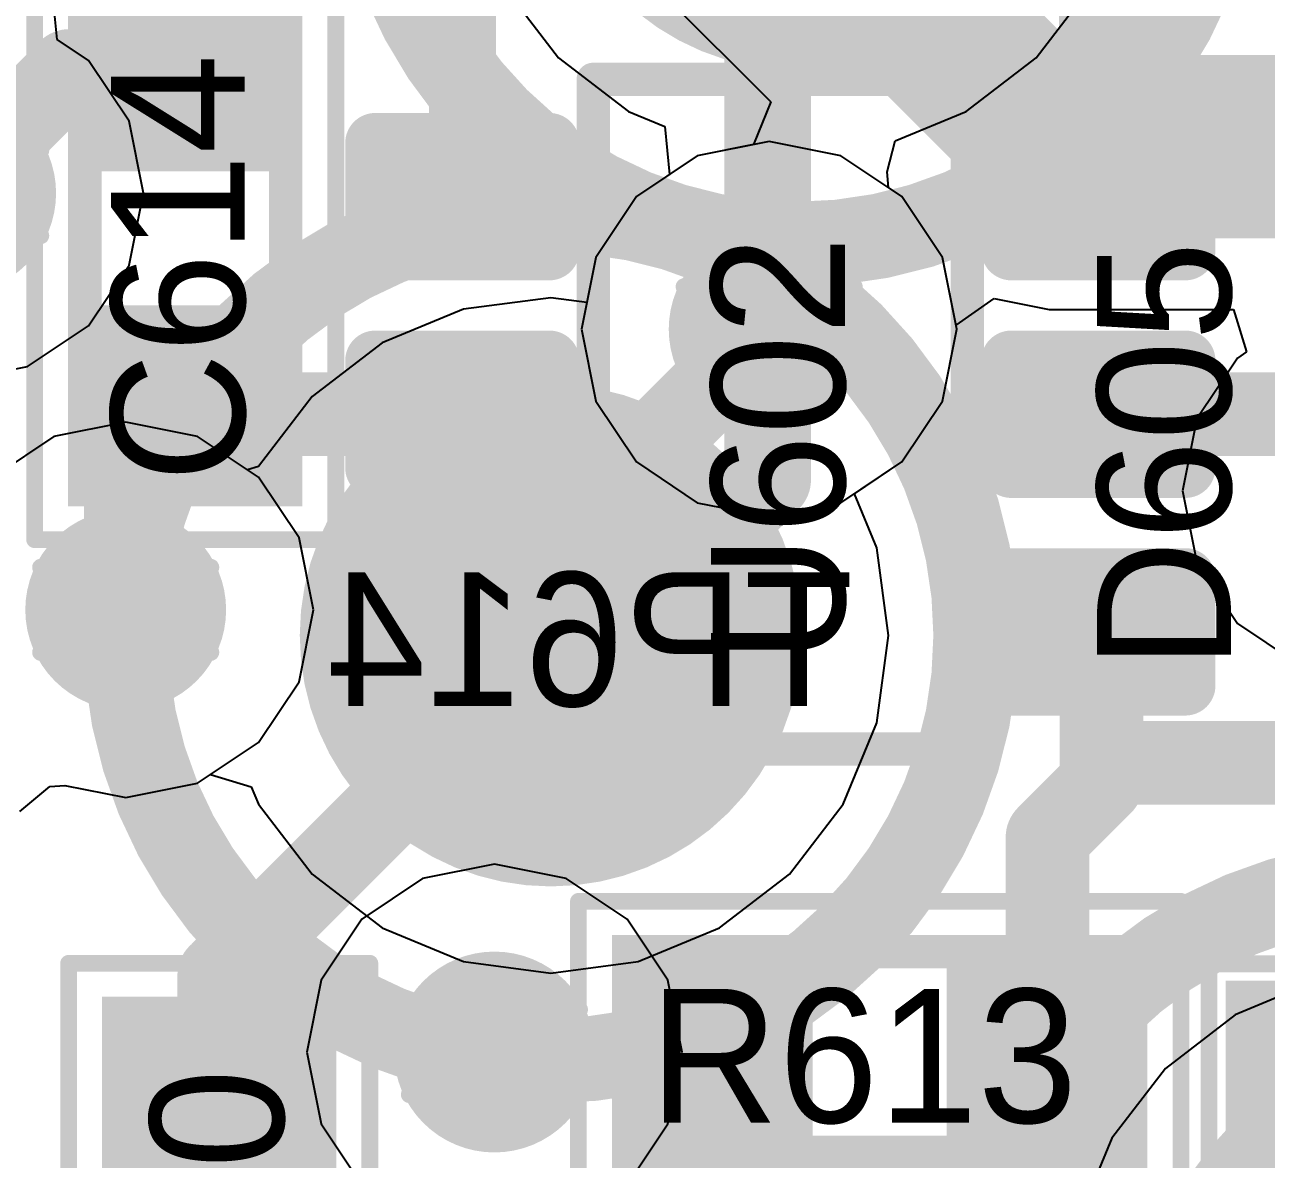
# Model space of a CAD drawing. Header units: millimetres. Extents: x 5 to 399, y 5 to 287.
# Drawn here: x 230.747 to 234.456, y 125.545 to 128.933 of the extents above; entities that cross this region are included whole.
import ezdxf

# ---------------------------------------------------------------- set-up
doc = ezdxf.new("R2010")
doc.units = ezdxf.units.MM
for name, color, linetype in [('BottomLayer', 5, 'Continuous'), ('BottomOverlay', 54, 'Continuous'), ('BottomPaste', 16, 'Continuous'), ('BottomSolder', 6, 'Continuous'), ('DrillDrawing', 1, 'Continuous'), ('DrillGuide', 244, 'Continuous'), ('Mechanical13', 56, 'Continuous'), ('MidLayer1', 16, 'Continuous'), ('MidLayer2', 76, 'Continuous'), ('MultiLayer', 9, 'Continuous'), ('TopLayer', 1, 'Continuous'), ('TopOverlay', 2, 'Continuous'), ('TopPaste', 8, 'Continuous'), ('TopSolder', 216, 'Continuous'), ('ViaHoleLayer', 16, 'Continuous')]:
    doc.layers.add(name, color=color, linetype=linetype)

# ---------------------------------------------------------------- blocks, each defined once
blk = doc.blocks.new('SC70_6P_31')
at = {"layer": 'TopLayer', "const_width": 0.04}
for points in [[(-0.83, 1.21, 1), (-0.79, 1.21, 1)], [(-0.51, 1.21, 1), (-0.47, 1.21, 1)], [(-0.18, 1.21, 1), (-0.14, 1.21, 1)], [(0.14, 1.21, 1), (0.18, 1.21, 1)], [(0.47, 1.21, 1), (0.51, 1.21, 1)], [(0.79, 1.21, 1), (0.83, 1.21, 1)], [(-0.83, 0.69, 1), (-0.79, 0.69, 1)], [(-0.51, 0.69, 1), (-0.47, 0.69, 1)], [(-0.18, 0.69, 1), (-0.14, 0.69, 1)], [(0.14, 0.69, 1), (0.18, 0.69, 1)], [(0.47, 0.69, 1), (0.51, 0.69, 1)], [(0.79, 0.69, 1), (0.83, 0.69, 1)], [(-0.83, -0.69, 1), (-0.79, -0.69, 1)], [(-0.51, -0.69, 1), (-0.47, -0.69, 1)], [(-0.18, -0.69, 1), (-0.14, -0.69, 1)], [(0.14, -0.69, 1), (0.18, -0.69, 1)], [(0.47, -0.69, 1), (0.51, -0.69, 1)], [(0.79, -0.69, 1), (0.83, -0.69, 1)], [(-0.83, -1.21, 1), (-0.79, -1.21, 1)], [(-0.51, -1.21, 1), (-0.47, -1.21, 1)], [(-0.18, -1.21, 1), (-0.14, -1.21, 1)], [(0.14, -1.21, 1), (0.18, -1.21, 1)], [(0.47, -1.21, 1), (0.51, -1.21, 1)], [(0.79, -1.21, 1), (0.83, -1.21, 1)]]:
    blk.add_lwpolyline(points, format="xyb", close=True, dxfattribs=at)
at = {"layer": 'TopLayer'}
for points in [[(-0.81, 0.65), (-0.49, 0.65), (-0.81, 1.25), (-0.49, 1.25)], [(-0.16, 0.65), (0.16, 0.65), (-0.16, 1.25), (0.16, 1.25)], [(0.49, 0.65), (0.81, 0.65), (0.49, 1.25), (0.81, 1.25)], [(-0.85, 0.69), (-0.45, 0.69), (-0.85, 1.21), (-0.45, 1.21)], [(-0.2, 0.69), (0.2, 0.69), (-0.2, 1.21), (0.2, 1.21)], [(0.45, 0.69), (0.85, 0.69), (0.45, 1.21), (0.85, 1.21)], [(-0.81, -1.25), (-0.49, -1.25), (-0.81, -0.65), (-0.49, -0.65)], [(-0.16, -1.25), (0.16, -1.25), (-0.16, -0.65), (0.16, -0.65)], [(0.49, -1.25), (0.81, -1.25), (0.49, -0.65), (0.81, -0.65)], [(-0.85, -1.21), (-0.45, -1.21), (-0.85, -0.69), (-0.45, -0.69)], [(-0.2, -1.21), (0.2, -1.21), (-0.2, -0.69), (0.2, -0.69)], [(0.45, -1.21), (0.85, -1.21), (0.45, -0.69), (0.85, -0.69)]]:
    blk.add_solid(points, dxfattribs=at)
at = {"layer": 'TopOverlay', "const_width": 0.1}
for points in [[(-0.9998, 0.5588), (1.0002, 0.5588)], [(-0.9998, 0.5588), (-0.9998, -0.5588)], [(1.0002, 0.5588), (1.0002, -0.5588)], [(-0.9998, -0.5588), (1.0002, -0.5588)]]:
    blk.add_lwpolyline(points, dxfattribs=at)
at = {"layer": 'TopOverlay', "const_width": 0.05}
for points in [[(-1.0248, 0.5588, 1), (-0.9748, 0.5588, 1)], [(-1.0248, 0.5588, 1), (-0.9748, 0.5588, 1)], [(0.9752, 0.5588, 1), (1.0251, 0.5588, 1)], [(0.9752, 0.5588, 1), (1.0251, 0.5588, 1)], [(-1.0248, -0.5588, 1), (-0.9748, -0.5588, 1)], [(-1.0248, -0.5588, 1), (-0.9748, -0.5588, 1)], [(0.9752, -0.5588, 1), (1.0251, -0.5588, 1)], [(0.9752, -0.5588, 1), (1.0251, -0.5588, 1)]]:
    blk.add_lwpolyline(points, format="xyb", close=True, dxfattribs=at)
at = {"layer": 'TopPaste', "const_width": 0.04}
for points in [[(-0.83, 1.21, 1), (-0.79, 1.21, 1)], [(-0.51, 1.21, 1), (-0.47, 1.21, 1)], [(-0.18, 1.21, 1), (-0.14, 1.21, 1)], [(0.14, 1.21, 1), (0.18, 1.21, 1)], [(0.47, 1.21, 1), (0.51, 1.21, 1)], [(0.79, 1.21, 1), (0.83, 1.21, 1)], [(-0.83, 0.69, 1), (-0.79, 0.69, 1)], [(-0.51, 0.69, 1), (-0.47, 0.69, 1)], [(-0.18, 0.69, 1), (-0.14, 0.69, 1)], [(0.14, 0.69, 1), (0.18, 0.69, 1)], [(0.47, 0.69, 1), (0.51, 0.69, 1)], [(0.79, 0.69, 1), (0.83, 0.69, 1)], [(-0.83, -0.69, 1), (-0.79, -0.69, 1)], [(-0.51, -0.69, 1), (-0.47, -0.69, 1)], [(-0.18, -0.69, 1), (-0.14, -0.69, 1)], [(0.14, -0.69, 1), (0.18, -0.69, 1)], [(0.47, -0.69, 1), (0.51, -0.69, 1)], [(0.79, -0.69, 1), (0.83, -0.69, 1)], [(-0.83, -1.21, 1), (-0.79, -1.21, 1)], [(-0.51, -1.21, 1), (-0.47, -1.21, 1)], [(-0.18, -1.21, 1), (-0.14, -1.21, 1)], [(0.14, -1.21, 1), (0.18, -1.21, 1)], [(0.47, -1.21, 1), (0.51, -1.21, 1)], [(0.79, -1.21, 1), (0.83, -1.21, 1)]]:
    blk.add_lwpolyline(points, format="xyb", close=True, dxfattribs=at)
at = {"layer": 'TopPaste'}
for points in [[(-0.81, 0.65), (-0.49, 0.65), (-0.81, 1.25), (-0.49, 1.25)], [(-0.16, 0.65), (0.16, 0.65), (-0.16, 1.25), (0.16, 1.25)], [(0.49, 0.65), (0.81, 0.65), (0.49, 1.25), (0.81, 1.25)], [(-0.85, 0.69), (-0.45, 0.69), (-0.85, 1.21), (-0.45, 1.21)], [(-0.2, 0.69), (0.2, 0.69), (-0.2, 1.21), (0.2, 1.21)], [(0.45, 0.69), (0.85, 0.69), (0.45, 1.21), (0.85, 1.21)], [(-0.81, -1.25), (-0.49, -1.25), (-0.81, -0.65), (-0.49, -0.65)], [(-0.16, -1.25), (0.16, -1.25), (-0.16, -0.65), (0.16, -0.65)], [(0.49, -1.25), (0.81, -1.25), (0.49, -0.65), (0.81, -0.65)], [(-0.85, -1.21), (-0.45, -1.21), (-0.85, -0.69), (-0.45, -0.69)], [(-0.2, -1.21), (0.2, -1.21), (-0.2, -0.69), (0.2, -0.69)], [(0.45, -1.21), (0.85, -1.21), (0.45, -0.69), (0.85, -0.69)]]:
    blk.add_solid(points, dxfattribs=at)
at = {"layer": 'TopSolder', "const_width": 0.09}
for points in [[(-0.855, 1.21, 1), (-0.765, 1.21, 1)], [(-0.535, 1.21, 1), (-0.445, 1.21, 1)], [(-0.205, 1.21, 1), (-0.115, 1.21, 1)], [(0.115, 1.21, 1), (0.205, 1.21, 1)], [(0.445, 1.21, 1), (0.535, 1.21, 1)], [(0.765, 1.21, 1), (0.855, 1.21, 1)], [(-0.855, 0.69, 1), (-0.765, 0.69, 1)], [(-0.535, 0.69, 1), (-0.445, 0.69, 1)], [(-0.205, 0.69, 1), (-0.115, 0.69, 1)], [(0.115, 0.69, 1), (0.205, 0.69, 1)], [(0.445, 0.69, 1), (0.535, 0.69, 1)], [(0.765, 0.69, 1), (0.855, 0.69, 1)], [(-0.855, -0.69, 1), (-0.765, -0.69, 1)], [(-0.535, -0.69, 1), (-0.445, -0.69, 1)], [(-0.205, -0.69, 1), (-0.115, -0.69, 1)], [(0.115, -0.69, 1), (0.205, -0.69, 1)], [(0.445, -0.69, 1), (0.535, -0.69, 1)], [(0.765, -0.69, 1), (0.855, -0.69, 1)], [(-0.855, -1.21, 1), (-0.765, -1.21, 1)], [(-0.535, -1.21, 1), (-0.445, -1.21, 1)], [(-0.205, -1.21, 1), (-0.115, -1.21, 1)], [(0.115, -1.21, 1), (0.205, -1.21, 1)], [(0.445, -1.21, 1), (0.535, -1.21, 1)], [(0.765, -1.21, 1), (0.855, -1.21, 1)]]:
    blk.add_lwpolyline(points, format="xyb", close=True, dxfattribs=at)
at = {"layer": 'TopSolder'}
for points in [[(-0.81, 0.6), (-0.49, 0.6), (-0.81, 1.3), (-0.49, 1.3)], [(-0.16, 0.6), (0.16, 0.6), (-0.16, 1.3), (0.16, 1.3)], [(0.49, 0.6), (0.81, 0.6), (0.49, 1.3), (0.81, 1.3)], [(-0.9, 0.69), (-0.4, 0.69), (-0.9, 1.21), (-0.4, 1.21)], [(-0.25, 0.69), (0.25, 0.69), (-0.25, 1.21), (0.25, 1.21)], [(0.4, 0.69), (0.9, 0.69), (0.4, 1.21), (0.9, 1.21)], [(-0.81, -1.3), (-0.49, -1.3), (-0.81, -0.6), (-0.49, -0.6)], [(-0.16, -1.3), (0.16, -1.3), (-0.16, -0.6), (0.16, -0.6)], [(0.49, -1.3), (0.81, -1.3), (0.49, -0.6), (0.81, -0.6)], [(-0.9, -1.21), (-0.4, -1.21), (-0.9, -0.69), (-0.4, -0.69)], [(-0.25, -1.21), (0.25, -1.21), (-0.25, -0.69), (0.25, -0.69)], [(0.4, -1.21), (0.9, -1.21), (0.4, -0.69), (0.9, -0.69)]]:
    blk.add_solid(points, dxfattribs=at)
blk = doc.blocks.new('1206_R_86')
at = {"layer": 'TopLayer'}
blk.add_solid([(2.075, -0.9), (2.075, 0.9), (0.925, -0.9), (0.925, 0.9)], dxfattribs=at)
at = {"layer": 'TopOverlay', "const_width": 0.05}
for points in [[(2.175, 1), (2.175, -1)], [(2.175, -1), (-2.2, -1)]]:
    blk.add_lwpolyline(points, dxfattribs=at)
at = {"layer": 'TopOverlay', "const_width": 0.025}
blk.add_lwpolyline([(2.1625, -1, 1), (2.1875, -1, 1)], format="xyb", close=True, dxfattribs=at)
blk.add_lwpolyline([(2.1625, -1, 1), (2.1875, -1, 1)], format="xyb", close=True, dxfattribs=at)
at = {"layer": 'TopPaste'}
blk.add_solid([(2.075, -0.9), (2.075, 0.9), (0.925, -0.9), (0.925, 0.9)], dxfattribs=at)
at = {"layer": 'TopSolder'}
blk.add_solid([(2.125, -0.95), (2.125, 0.95), (0.875, -0.95), (0.875, 0.95)], dxfattribs=at)
blk = doc.blocks.new('TP1_5MM_B_92')
at = {"layer": 'BottomLayer', "const_width": 0.75}
blk.add_lwpolyline([(-0.375, 0, 1), (0.375, 0, 1)], format="xyb", close=True, dxfattribs=at)
at = {"layer": 'BottomOverlay'}
for points, const_width in [([(1.27, 0, 1), (-1.27, 0, 1)], 0.254), ([(-1.3335, 0, 1), (-1.2065, 0, 1)], 0.127), ([(1.2065, 0, 1), (1.3335, 0, 1)], 0.127)]:
    blk.add_lwpolyline(points, format="xyb", close=True, dxfattribs=dict(at, const_width=const_width))
at = {"layer": 'BottomPaste', "const_width": 0.75}
blk.add_lwpolyline([(-0.375, 0, 1), (0.375, 0, 1)], format="xyb", close=True, dxfattribs=at)
at = {"layer": 'BottomSolder', "const_width": 0.75}
blk.add_lwpolyline([(-0.375, 0, 1), (0.375, 0, 1)], format="xyb", close=True, dxfattribs=at)
blk = doc.blocks.new('TP1_5MM_B_93')
at = {"layer": 'BottomLayer', "const_width": 0.75}
blk.add_lwpolyline([(-0.375, 0, 1), (0.375, 0, 1)], format="xyb", close=True, dxfattribs=at)
at = {"layer": 'BottomOverlay'}
for points, const_width in [([(1.27, 0, 1), (-1.27, 0, 1)], 0.254), ([(-1.3335, 0, 1), (-1.2065, 0, 1)], 0.127), ([(1.2065, 0, 1), (1.3335, 0, 1)], 0.127)]:
    blk.add_lwpolyline(points, format="xyb", close=True, dxfattribs=dict(at, const_width=const_width))
at = {"layer": 'BottomPaste', "const_width": 0.75}
blk.add_lwpolyline([(-0.375, 0, 1), (0.375, 0, 1)], format="xyb", close=True, dxfattribs=at)
at = {"layer": 'BottomSolder', "const_width": 0.75}
blk.add_lwpolyline([(-0.375, 0, 1), (0.375, 0, 1)], format="xyb", close=True, dxfattribs=at)
blk = doc.blocks.new('TP1_5MM_B_97')
at = {"layer": 'BottomLayer', "const_width": 0.75}
blk.add_lwpolyline([(-0.375, 0, 1), (0.375, 0, 1)], format="xyb", close=True, dxfattribs=at)
at = {"layer": 'BottomOverlay'}
for points, const_width in [([(1.27, 0, 1), (-1.27, 0, 1)], 0.254), ([(-1.3335, 0, 1), (-1.2065, 0, 1)], 0.127), ([(1.2065, 0, 1), (1.3335, 0, 1)], 0.127)]:
    blk.add_lwpolyline(points, format="xyb", close=True, dxfattribs=dict(at, const_width=const_width))
at = {"layer": 'BottomPaste', "const_width": 0.75}
blk.add_lwpolyline([(-0.375, 0, 1), (0.375, 0, 1)], format="xyb", close=True, dxfattribs=at)
at = {"layer": 'BottomSolder', "const_width": 0.75}
blk.add_lwpolyline([(-0.375, 0, 1), (0.375, 0, 1)], format="xyb", close=True, dxfattribs=at)
blk = doc.blocks.new('0402_R_181')
at = {"layer": 'Mechanical13', "const_width": 0.1}
for points in [[(-0.55, 0.3), (0.55, 0.3)], [(-0.55, -0.3), (-0.55, 0.3)], [(0.55, -0.3), (0.55, 0.3)], [(-0.55, -0.3), (0.55, -0.3)]]:
    blk.add_lwpolyline(points, dxfattribs=at)
at = {"layer": 'Mechanical13', "const_width": 0.05}
for points in [[(-0.575, 0.3, 1), (-0.525, 0.3, 1)], [(-0.575, 0.3, 1), (-0.525, 0.3, 1)], [(0.525, 0.3, 1), (0.575, 0.3, 1)], [(0.525, 0.3, 1), (0.575, 0.3, 1)], [(-0.575, -0.3, 1), (-0.525, -0.3, 1)], [(-0.575, -0.3, 1), (-0.525, -0.3, 1)], [(0.525, -0.3, 1), (0.575, -0.3, 1)], [(0.525, -0.3, 1), (0.575, -0.3, 1)]]:
    blk.add_lwpolyline(points, format="xyb", close=True, dxfattribs=at)
at = {"layer": 'TopLayer'}
for points in [[(-0.25, -0.3), (-0.25, 0.3), (-0.75, -0.3), (-0.75, 0.3)], [(0.75, -0.3), (0.75, 0.3), (0.25, -0.3), (0.25, 0.3)]]:
    blk.add_solid(points, dxfattribs=at)
at = {"layer": 'TopOverlay', "const_width": 0.05}
for points in [[(-0.9, 0.45), (0.9, 0.45)], [(-0.9, -0.45), (-0.9, 0.45)], [(0.9, -0.45), (0.9, 0.45)], [(-0.9, -0.45), (0.9, -0.45)]]:
    blk.add_lwpolyline(points, dxfattribs=at)
at = {"layer": 'TopOverlay', "const_width": 0.025}
for points in [[(-0.9125, 0.45, 1), (-0.8875, 0.45, 1)], [(-0.9125, 0.45, 1), (-0.8875, 0.45, 1)], [(0.8875, 0.45, 1), (0.9125, 0.45, 1)], [(0.8875, 0.45, 1), (0.9125, 0.45, 1)], [(-0.9125, -0.45, 1), (-0.8875, -0.45, 1)], [(-0.9125, -0.45, 1), (-0.8875, -0.45, 1)], [(0.8875, -0.45, 1), (0.9125, -0.45, 1)], [(0.8875, -0.45, 1), (0.9125, -0.45, 1)]]:
    blk.add_lwpolyline(points, format="xyb", close=True, dxfattribs=at)
at = {"layer": 'TopPaste'}
for points in [[(-0.25, -0.3), (-0.25, 0.3), (-0.75, -0.3), (-0.75, 0.3)], [(0.75, -0.3), (0.75, 0.3), (0.25, -0.3), (0.25, 0.3)]]:
    blk.add_solid(points, dxfattribs=at)
at = {"layer": 'TopSolder'}
for points in [[(-0.2, -0.35), (-0.2, 0.35), (-0.8, -0.35), (-0.8, 0.35)], [(0.8, -0.35), (0.8, 0.35), (0.2, -0.35), (0.2, 0.35)]]:
    blk.add_solid(points, dxfattribs=at)
blk = doc.blocks.new('0402_R_183')
at = {"layer": 'Mechanical13', "const_width": 0.1}
for points in [[(-0.55, 0.3), (0.55, 0.3)], [(-0.55, 0.3), (-0.55, -0.3)], [(0.55, 0.3), (0.55, -0.3)], [(-0.55, -0.3), (0.55, -0.3)]]:
    blk.add_lwpolyline(points, dxfattribs=at)
at = {"layer": 'Mechanical13', "const_width": 0.05}
for points in [[(-0.575, 0.3, 1), (-0.525, 0.3, 1)], [(-0.575, 0.3, 1), (-0.525, 0.3, 1)], [(0.525, 0.3, 1), (0.575, 0.3, 1)], [(0.525, 0.3, 1), (0.575, 0.3, 1)], [(-0.575, -0.3, 1), (-0.525, -0.3, 1)], [(-0.575, -0.3, 1), (-0.525, -0.3, 1)], [(0.525, -0.3, 1), (0.575, -0.3, 1)], [(0.525, -0.3, 1), (0.575, -0.3, 1)]]:
    blk.add_lwpolyline(points, format="xyb", close=True, dxfattribs=at)
at = {"layer": 'TopLayer'}
for points in [[(-0.25, -0.3), (-0.25, 0.3), (-0.75, -0.3), (-0.75, 0.3)], [(0.75, -0.3), (0.75, 0.3), (0.25, -0.3), (0.25, 0.3)]]:
    blk.add_solid(points, dxfattribs=at)
at = {"layer": 'TopOverlay', "const_width": 0.05}
for points in [[(-0.9, 0.45), (0.9, 0.45)], [(-0.9, 0.45), (-0.9, -0.45)], [(0.9, 0.45), (0.9, -0.45)], [(-0.9, -0.45), (0.9, -0.45)]]:
    blk.add_lwpolyline(points, dxfattribs=at)
at = {"layer": 'TopOverlay', "const_width": 0.025}
for points in [[(-0.9125, 0.45, 1), (-0.8875, 0.45, 1)], [(-0.9125, 0.45, 1), (-0.8875, 0.45, 1)], [(0.8875, 0.45, 1), (0.9125, 0.45, 1)], [(0.8875, 0.45, 1), (0.9125, 0.45, 1)], [(-0.9125, -0.45, 1), (-0.8875, -0.45, 1)], [(-0.9125, -0.45, 1), (-0.8875, -0.45, 1)], [(0.8875, -0.45, 1), (0.9125, -0.45, 1)], [(0.8875, -0.45, 1), (0.9125, -0.45, 1)]]:
    blk.add_lwpolyline(points, format="xyb", close=True, dxfattribs=at)
at = {"layer": 'TopPaste'}
for points in [[(-0.25, -0.3), (-0.25, 0.3), (-0.75, -0.3), (-0.75, 0.3)], [(0.75, -0.3), (0.75, 0.3), (0.25, -0.3), (0.25, 0.3)]]:
    blk.add_solid(points, dxfattribs=at)
at = {"layer": 'TopSolder'}
for points in [[(-0.2, -0.35), (-0.2, 0.35), (-0.8, -0.35), (-0.8, 0.35)], [(0.8, -0.35), (0.8, 0.35), (0.2, -0.35), (0.2, 0.35)]]:
    blk.add_solid(points, dxfattribs=at)
blk = doc.blocks.new('0402_C_280')
at = {"layer": 'Mechanical13', "const_width": 0.1}
for points in [[(-0.55, 0.3), (-0.55, -0.3)], [(-0.55, 0.3), (0.55, 0.3)], [(0.55, 0.3), (0.55, -0.3)], [(-0.55, -0.3), (0.55, -0.3)]]:
    blk.add_lwpolyline(points, dxfattribs=at)
at = {"layer": 'Mechanical13', "const_width": 0.05}
for points in [[(-0.575, 0.3, 1), (-0.525, 0.3, 1)], [(-0.575, 0.3, 1), (-0.525, 0.3, 1)], [(0.525, 0.3, 1), (0.575, 0.3, 1)], [(0.525, 0.3, 1), (0.575, 0.3, 1)], [(-0.575, -0.3, 1), (-0.525, -0.3, 1)], [(-0.575, -0.3, 1), (-0.525, -0.3, 1)], [(0.525, -0.3, 1), (0.575, -0.3, 1)], [(0.525, -0.3, 1), (0.575, -0.3, 1)]]:
    blk.add_lwpolyline(points, format="xyb", close=True, dxfattribs=at)
at = {"layer": 'TopLayer'}
for points in [[(-0.25, -0.3), (-0.25, 0.3), (-0.75, -0.3), (-0.75, 0.3)], [(0.75, -0.3), (0.75, 0.3), (0.25, -0.3), (0.25, 0.3)]]:
    blk.add_solid(points, dxfattribs=at)
at = {"layer": 'TopOverlay', "const_width": 0.05}
for points in [[(-0.9, 0.45), (0.9, 0.45)], [(-0.9, 0.45), (-0.9, -0.45)], [(0.9, 0.45), (0.9, -0.45)], [(-0.9, -0.45), (0.9, -0.45)]]:
    blk.add_lwpolyline(points, dxfattribs=at)
at = {"layer": 'TopOverlay', "const_width": 0.025}
for points in [[(-0.9125, 0.45, 1), (-0.8875, 0.45, 1)], [(-0.9125, 0.45, 1), (-0.8875, 0.45, 1)], [(0.8875, 0.45, 1), (0.9125, 0.45, 1)], [(0.8875, 0.45, 1), (0.9125, 0.45, 1)], [(-0.9125, -0.45, 1), (-0.8875, -0.45, 1)], [(-0.9125, -0.45, 1), (-0.8875, -0.45, 1)], [(0.8875, -0.45, 1), (0.9125, -0.45, 1)], [(0.8875, -0.45, 1), (0.9125, -0.45, 1)]]:
    blk.add_lwpolyline(points, format="xyb", close=True, dxfattribs=at)
at = {"layer": 'TopPaste'}
for points in [[(-0.25, -0.3), (-0.25, 0.3), (-0.75, -0.3), (-0.75, 0.3)], [(0.75, -0.3), (0.75, 0.3), (0.25, -0.3), (0.25, 0.3)]]:
    blk.add_solid(points, dxfattribs=at)
at = {"layer": 'TopSolder'}
for points in [[(-0.2, -0.35), (-0.2, 0.35), (-0.8, -0.35), (-0.8, 0.35)], [(0.8, -0.35), (0.8, 0.35), (0.2, -0.35), (0.2, 0.35)]]:
    blk.add_solid(points, dxfattribs=at)

msp = doc.modelspace()

# ---------------------------------------------------------------- linework, layer by layer
at = {"layer": 'BottomLayer'}
for p, q in [((232.1819, 129.0439), (232.3422, 128.835)), ((233.7686, 128.835), (233.9289, 129.0439)), ((232.3422, 128.835), (232.5511, 128.6747)), ((233.5597, 128.6747), (233.7686, 128.835)), ((232.5511, 128.6747), (232.6592, 128.6299)), ((233.3477, 128.5869), (233.5597, 128.6747)), ((232.6592, 128.6299), (232.6733, 128.4866)), ((233.3237, 128.494), (233.3477, 128.5869)), ((232.6733, 128.4866), (232.5747, 128.4207)), ((233.3279, 128.4473), (233.3237, 128.494)), ((233.3677, 128.4207), (233.3279, 128.4473)), ((232.5747, 128.4207), (232.4531, 128.2388)), ((233.4893, 128.2388), (233.3677, 128.4207)), ((232.4531, 128.2388), (232.4264, 128.1043)), ((233.532, 128.0242), (233.4893, 128.2388)), ((232.3188, 128.1184), (232.0577, 128.0841)), ((232.4264, 128.1043), (232.3188, 128.1184)), ((232.0577, 128.0841), (231.8145, 127.9833)), ((233.4893, 127.8096), (233.532, 128.0242)), ((231.8145, 127.9833), (231.6056, 127.823)), ((231.6056, 127.823), (231.4453, 127.6141)), ((233.3677, 127.6277), (233.4893, 127.8096)), ((231.0488, 127.7468), (230.8342, 127.7041)), ((231.2634, 127.7041), (231.0488, 127.7468)), ((230.8342, 127.7041), (230.6523, 127.5825)), ((231.4128, 127.6043), (231.2634, 127.7041)), ((233.2259, 127.5329), (233.3677, 127.6277)), ((231.4453, 127.6141), (231.4128, 127.6043)), ((233.2931, 127.3708), (233.2259, 127.5329)), ((233.3274, 127.1098), (233.2931, 127.3708)), ((233.2931, 126.8487), (233.3274, 127.1098)), ((233.1923, 126.6055), (233.2931, 126.8487)), ((231.2634, 126.6679), (231.3024, 126.694)), ((231.3024, 126.694), (231.4239, 126.6571)), ((230.7322, 126.5833), (230.8224, 126.6581)), ((230.8224, 126.6581), (230.8673, 126.6613)), ((230.8673, 126.6613), (231.0488, 126.6252)), ((231.0488, 126.6252), (231.2634, 126.6679)), ((231.4239, 126.6571), (231.4453, 126.6055)), ((231.4453, 126.6055), (231.6056, 126.3966)), ((233.032, 126.3966), (233.1923, 126.6055)), ((231.6056, 126.3966), (231.8145, 126.2363)), ((232.8231, 126.2363), (233.032, 126.3966)), ((231.8145, 126.2363), (232.0577, 126.1355)), ((232.5798, 126.1355), (232.8231, 126.2363)), ((232.0577, 126.1355), (232.3188, 126.1012)), ((232.3188, 126.1012), (232.5798, 126.1355)), ((234.6071, 126.0775), (234.3639, 125.9767)), ((234.3639, 125.9767), (234.155, 125.8164)), ((234.155, 125.8164), (233.9947, 125.6075)), ((233.9947, 125.6075), (233.8939, 125.3642))]:
    msp.add_line(p, q, dxfattribs=at)
for points, const_width in [([(230.3908, 128.4306, 1), (230.6908, 128.4306, 1)], 0.3), ([(232.8212, 128.0242, 1), (233.1212, 128.0242, 1)], 0.3), ([(232.9087, 128.0242, 1), (233.0337, 128.0242, 1)], 0.125), ([(230.8988, 127.186, 1), (231.1988, 127.186, 1)], 0.3), ([(232.2563, 127.3718, 1), (232.3813, 127.3718, 1)], 0.125), ([(232.2563, 127.3718, 1), (232.3813, 127.3718, 1)], 0.125), ([(231.7323, 127.2622, 1), (231.8573, 127.2622, 1)], 0.125), ([(232.2657, 127.2622, 1), (232.3907, 127.2622, 1)], 0.125), ([(232.2563, 127.1098, 1), (232.3813, 127.1098, 1)], 0.125), ([(232.0004, 125.8652, 1), (232.3004, 125.8652, 1)], 0.3)]:
    msp.add_lwpolyline(points, format="xyb", close=True, dxfattribs=dict(at, const_width=const_width))
at = {"layer": 'BottomLayer', "const_width": 0.25}
for points in [[(232.3188, 127.3718), (232.9712, 128.0242)], [(232.3188, 127.1098), (232.3188, 127.3718)], [(231.7948, 127.2622), (232.3282, 127.2622)]]:
    msp.add_lwpolyline(points, dxfattribs=at)
at = {"layer": 'DrillDrawing', "const_width": 0.0508}
for points in [[(230.6678, 128.5576), (230.7948, 128.5576)], [(230.6678, 128.4306), (230.7948, 128.5576)], [(230.6678, 128.4306), (230.7948, 128.3036)], [(230.6678, 128.3036), (230.7948, 128.3036)], [(232.8442, 128.1512), (232.9712, 128.2782)], [(232.9712, 128.2782), (233.0982, 128.1512)], [(232.7172, 128.1512), (232.8442, 128.0242)], [(232.7172, 128.1512), (232.8442, 128.1512)], [(232.895, 128.1004), (232.9712, 128.1766)], [(232.9712, 128.1766), (233.0474, 128.1004)], [(233.0982, 128.1512), (233.2252, 128.1512)], [(233.0982, 128.0242), (233.2252, 128.1512)], [(232.8188, 128.1004), (232.895, 128.0242)], [(232.8188, 128.1004), (232.895, 128.1004)], [(233.0474, 128.1004), (233.1236, 128.1004)], [(233.0474, 128.0242), (233.1236, 128.1004)], [(232.7172, 127.8972), (232.8442, 128.0242)], [(232.8188, 127.948), (232.895, 128.0242)], [(233.0474, 128.0242), (233.1236, 127.948)], [(233.0982, 128.0242), (233.2252, 127.8972)], [(232.8188, 127.948), (232.895, 127.948)], [(232.895, 127.948), (232.9712, 127.8718)], [(232.9712, 127.8718), (233.0474, 127.948)], [(233.0474, 127.948), (233.1236, 127.948)], [(232.7172, 127.8972), (232.8442, 127.8972)], [(232.8442, 127.8972), (232.9712, 127.7702)], [(232.9712, 127.7702), (233.0982, 127.8972)], [(233.0982, 127.8972), (233.2252, 127.8972)], [(230.9218, 127.313), (231.0488, 127.44)], [(231.0488, 127.44), (231.1758, 127.313)], [(230.9726, 127.2622), (231.0488, 127.3384)], [(231.0488, 127.3384), (231.125, 127.2622)], [(230.7948, 127.313), (230.9218, 127.186)], [(230.7948, 127.313), (230.9218, 127.313)], [(231.1758, 127.313), (231.3028, 127.313)], [(231.1758, 127.186), (231.3028, 127.313)], [(230.8964, 127.2622), (230.9726, 127.186)], [(230.8964, 127.2622), (230.9726, 127.2622)], [(231.125, 127.2622), (231.2012, 127.2622)], [(231.125, 127.186), (231.2012, 127.2622)], [(230.7948, 127.059), (230.9218, 127.186)], [(230.8964, 127.1098), (230.9726, 127.186)], [(231.125, 127.186), (231.2012, 127.1098)], [(231.1758, 127.186), (231.3028, 127.059)], [(230.8964, 127.1098), (230.9726, 127.1098)], [(230.9726, 127.1098), (231.0488, 127.0336)], [(231.0488, 127.0336), (231.125, 127.1098)], [(231.125, 127.1098), (231.2012, 127.1098)], [(230.7948, 127.059), (230.9218, 127.059)], [(230.9218, 127.059), (231.0488, 126.932)], [(231.0488, 126.932), (231.1758, 127.059)], [(231.1758, 127.059), (231.3028, 127.059)], [(232.0234, 125.9922), (232.1504, 126.1192)], [(232.1504, 126.1192), (232.2774, 125.9922)], [(232.0742, 125.9414), (232.1504, 126.0176)], [(232.1504, 126.0176), (232.2266, 125.9414)], [(231.8964, 125.9922), (232.0234, 125.8652)], [(231.8964, 125.9922), (232.0234, 125.9922)], [(232.2774, 125.9922), (232.4044, 125.9922)], [(232.2774, 125.8652), (232.4044, 125.9922)], [(231.998, 125.9414), (232.0742, 125.8652)], [(231.998, 125.9414), (232.0742, 125.9414)], [(232.2266, 125.9414), (232.3028, 125.9414)], [(232.2266, 125.8652), (232.3028, 125.9414)], [(231.8964, 125.7382), (232.0234, 125.8652)], [(231.998, 125.789), (232.0742, 125.8652)], [(232.2266, 125.8652), (232.3028, 125.789)], [(232.2774, 125.8652), (232.4044, 125.7382)], [(231.998, 125.789), (232.0742, 125.789)], [(232.0742, 125.789), (232.1504, 125.7128)], [(232.1504, 125.7128), (232.2266, 125.789)], [(232.2266, 125.789), (232.3028, 125.789)], [(231.8964, 125.7382), (232.0234, 125.7382)], [(232.0234, 125.7382), (232.1504, 125.6112)], [(232.1504, 125.6112), (232.2774, 125.7382)], [(232.2774, 125.7382), (232.4044, 125.7382)]]:
    msp.add_lwpolyline(points, dxfattribs=at)
at = {"layer": 'DrillDrawing', "const_width": 0.0254}
for points in [[(230.7821, 128.5576, 1), (230.8075, 128.5576, 1)], [(230.7821, 128.5576, 1), (230.8075, 128.5576, 1)], [(230.7821, 128.3036, 1), (230.8075, 128.3036, 1)], [(230.7821, 128.3036, 1), (230.8075, 128.3036, 1)], [(232.9585, 128.2782, 1), (232.9839, 128.2782, 1)], [(232.9585, 128.2782, 1), (232.9839, 128.2782, 1)], [(232.7045, 128.1512, 1), (232.7299, 128.1512, 1)], [(232.7045, 128.1512, 1), (232.7299, 128.1512, 1)], [(232.8315, 128.1512, 1), (232.8569, 128.1512, 1)], [(232.8315, 128.1512, 1), (232.8569, 128.1512, 1)], [(232.9585, 128.1766, 1), (232.9839, 128.1766, 1)], [(232.9585, 128.1766, 1), (232.9839, 128.1766, 1)], [(233.0855, 128.1512, 1), (233.1109, 128.1512, 1)], [(233.0855, 128.1512, 1), (233.1109, 128.1512, 1)], [(233.2125, 128.1512, 1), (233.2379, 128.1512, 1)], [(233.2125, 128.1512, 1), (233.2379, 128.1512, 1)], [(232.8061, 128.1004, 1), (232.8315, 128.1004, 1)], [(232.8061, 128.1004, 1), (232.8315, 128.1004, 1)], [(232.8823, 128.1004, 1), (232.9077, 128.1004, 1)], [(232.8823, 128.1004, 1), (232.9077, 128.1004, 1)], [(233.0347, 128.1004, 1), (233.0601, 128.1004, 1)], [(233.0347, 128.1004, 1), (233.0601, 128.1004, 1)], [(233.1109, 128.1004, 1), (233.1363, 128.1004, 1)], [(233.1109, 128.1004, 1), (233.1363, 128.1004, 1)], [(232.8315, 128.0242, 1), (232.8569, 128.0242, 1)], [(232.8315, 128.0242, 1), (232.8569, 128.0242, 1)], [(232.8823, 128.0242, 1), (232.9077, 128.0242, 1)], [(232.8823, 128.0242, 1), (232.9077, 128.0242, 1)], [(233.0347, 128.0242, 1), (233.0601, 128.0242, 1)], [(233.0347, 128.0242, 1), (233.0601, 128.0242, 1)], [(233.0855, 128.0242, 1), (233.1109, 128.0242, 1)], [(233.0855, 128.0242, 1), (233.1109, 128.0242, 1)], [(232.8061, 127.948, 1), (232.8315, 127.948, 1)], [(232.8061, 127.948, 1), (232.8315, 127.948, 1)], [(232.8823, 127.948, 1), (232.9077, 127.948, 1)], [(232.8823, 127.948, 1), (232.9077, 127.948, 1)], [(233.0347, 127.948, 1), (233.0601, 127.948, 1)], [(233.0347, 127.948, 1), (233.0601, 127.948, 1)], [(233.1109, 127.948, 1), (233.1363, 127.948, 1)], [(233.1109, 127.948, 1), (233.1363, 127.948, 1)], [(232.7045, 127.8972, 1), (232.7299, 127.8972, 1)], [(232.7045, 127.8972, 1), (232.7299, 127.8972, 1)], [(232.8315, 127.8972, 1), (232.8569, 127.8972, 1)], [(232.8315, 127.8972, 1), (232.8569, 127.8972, 1)], [(233.0855, 127.8972, 1), (233.1109, 127.8972, 1)], [(233.0855, 127.8972, 1), (233.1109, 127.8972, 1)], [(233.2125, 127.8972, 1), (233.2379, 127.8972, 1)], [(233.2125, 127.8972, 1), (233.2379, 127.8972, 1)], [(232.9585, 127.8718, 1), (232.9839, 127.8718, 1)], [(232.9585, 127.8718, 1), (232.9839, 127.8718, 1)], [(232.9585, 127.7702, 1), (232.9839, 127.7702, 1)], [(232.9585, 127.7702, 1), (232.9839, 127.7702, 1)], [(231.0361, 127.44, 1), (231.0615, 127.44, 1)], [(231.0361, 127.44, 1), (231.0615, 127.44, 1)], [(231.0361, 127.3384, 1), (231.0615, 127.3384, 1)], [(231.0361, 127.3384, 1), (231.0615, 127.3384, 1)], [(230.7821, 127.313, 1), (230.8075, 127.313, 1)], [(230.7821, 127.313, 1), (230.8075, 127.313, 1)], [(230.9091, 127.313, 1), (230.9345, 127.313, 1)], [(230.9091, 127.313, 1), (230.9345, 127.313, 1)], [(231.1631, 127.313, 1), (231.1885, 127.313, 1)], [(231.1631, 127.313, 1), (231.1885, 127.313, 1)], [(231.2901, 127.313, 1), (231.3155, 127.313, 1)], [(231.2901, 127.313, 1), (231.3155, 127.313, 1)], [(230.8837, 127.2622, 1), (230.9091, 127.2622, 1)], [(230.8837, 127.2622, 1), (230.9091, 127.2622, 1)], [(230.9599, 127.2622, 1), (230.9853, 127.2622, 1)], [(230.9599, 127.2622, 1), (230.9853, 127.2622, 1)], [(231.1123, 127.2622, 1), (231.1377, 127.2622, 1)], [(231.1123, 127.2622, 1), (231.1377, 127.2622, 1)], [(231.1885, 127.2622, 1), (231.2139, 127.2622, 1)], [(231.1885, 127.2622, 1), (231.2139, 127.2622, 1)], [(230.9091, 127.186, 1), (230.9345, 127.186, 1)], [(230.9091, 127.186, 1), (230.9345, 127.186, 1)], [(230.9599, 127.186, 1), (230.9853, 127.186, 1)], [(230.9599, 127.186, 1), (230.9853, 127.186, 1)], [(231.1123, 127.186, 1), (231.1377, 127.186, 1)], [(231.1123, 127.186, 1), (231.1377, 127.186, 1)], [(231.1631, 127.186, 1), (231.1885, 127.186, 1)], [(231.1631, 127.186, 1), (231.1885, 127.186, 1)], [(230.8837, 127.1098, 1), (230.9091, 127.1098, 1)], [(230.8837, 127.1098, 1), (230.9091, 127.1098, 1)], [(230.9599, 127.1098, 1), (230.9853, 127.1098, 1)], [(230.9599, 127.1098, 1), (230.9853, 127.1098, 1)], [(231.1123, 127.1098, 1), (231.1377, 127.1098, 1)], [(231.1123, 127.1098, 1), (231.1377, 127.1098, 1)], [(231.1885, 127.1098, 1), (231.2139, 127.1098, 1)], [(231.1885, 127.1098, 1), (231.2139, 127.1098, 1)], [(230.7821, 127.059, 1), (230.8075, 127.059, 1)], [(230.7821, 127.059, 1), (230.8075, 127.059, 1)], [(230.9091, 127.059, 1), (230.9345, 127.059, 1)], [(230.9091, 127.059, 1), (230.9345, 127.059, 1)], [(231.1631, 127.059, 1), (231.1885, 127.059, 1)], [(231.1631, 127.059, 1), (231.1885, 127.059, 1)], [(231.2901, 127.059, 1), (231.3155, 127.059, 1)], [(231.2901, 127.059, 1), (231.3155, 127.059, 1)], [(231.0361, 127.0336, 1), (231.0615, 127.0336, 1)], [(231.0361, 127.0336, 1), (231.0615, 127.0336, 1)], [(231.0361, 126.932, 1), (231.0615, 126.932, 1)], [(231.0361, 126.932, 1), (231.0615, 126.932, 1)], [(232.1377, 126.1192, 1), (232.1631, 126.1192, 1)], [(232.1377, 126.1192, 1), (232.1631, 126.1192, 1)], [(232.1377, 126.0176, 1), (232.1631, 126.0176, 1)], [(232.1377, 126.0176, 1), (232.1631, 126.0176, 1)], [(231.8837, 125.9922, 1), (231.9091, 125.9922, 1)], [(231.8837, 125.9922, 1), (231.9091, 125.9922, 1)], [(232.0107, 125.9922, 1), (232.0361, 125.9922, 1)], [(232.0107, 125.9922, 1), (232.0361, 125.9922, 1)], [(232.2647, 125.9922, 1), (232.2901, 125.9922, 1)], [(232.2647, 125.9922, 1), (232.2901, 125.9922, 1)], [(232.3917, 125.9922, 1), (232.4171, 125.9922, 1)], [(232.3917, 125.9922, 1), (232.4171, 125.9922, 1)], [(231.9853, 125.9414, 1), (232.0107, 125.9414, 1)], [(231.9853, 125.9414, 1), (232.0107, 125.9414, 1)], [(232.0615, 125.9414, 1), (232.0869, 125.9414, 1)], [(232.0615, 125.9414, 1), (232.0869, 125.9414, 1)], [(232.2139, 125.9414, 1), (232.2393, 125.9414, 1)], [(232.2139, 125.9414, 1), (232.2393, 125.9414, 1)], [(232.2901, 125.9414, 1), (232.3155, 125.9414, 1)], [(232.2901, 125.9414, 1), (232.3155, 125.9414, 1)], [(232.0107, 125.8652, 1), (232.0361, 125.8652, 1)], [(232.0107, 125.8652, 1), (232.0361, 125.8652, 1)], [(232.0615, 125.8652, 1), (232.0869, 125.8652, 1)], [(232.0615, 125.8652, 1), (232.0869, 125.8652, 1)], [(232.2139, 125.8652, 1), (232.2393, 125.8652, 1)], [(232.2139, 125.8652, 1), (232.2393, 125.8652, 1)], [(232.2647, 125.8652, 1), (232.2901, 125.8652, 1)], [(232.2647, 125.8652, 1), (232.2901, 125.8652, 1)], [(231.9853, 125.789, 1), (232.0107, 125.789, 1)], [(231.9853, 125.789, 1), (232.0107, 125.789, 1)], [(232.0615, 125.789, 1), (232.0869, 125.789, 1)], [(232.0615, 125.789, 1), (232.0869, 125.789, 1)], [(232.2139, 125.789, 1), (232.2393, 125.789, 1)], [(232.2139, 125.789, 1), (232.2393, 125.789, 1)], [(232.2901, 125.789, 1), (232.3155, 125.789, 1)], [(232.2901, 125.789, 1), (232.3155, 125.789, 1)], [(231.8837, 125.7382, 1), (231.9091, 125.7382, 1)], [(231.8837, 125.7382, 1), (231.9091, 125.7382, 1)], [(232.0107, 125.7382, 1), (232.0361, 125.7382, 1)], [(232.0107, 125.7382, 1), (232.0361, 125.7382, 1)], [(232.2647, 125.7382, 1), (232.2901, 125.7382, 1)], [(232.2647, 125.7382, 1), (232.2901, 125.7382, 1)], [(232.3917, 125.7382, 1), (232.4171, 125.7382, 1)], [(232.3917, 125.7382, 1), (232.4171, 125.7382, 1)], [(232.1377, 125.7128, 1), (232.1631, 125.7128, 1)], [(232.1377, 125.7128, 1), (232.1631, 125.7128, 1)], [(232.1377, 125.6112, 1), (232.1631, 125.6112, 1)], [(232.1377, 125.6112, 1), (232.1631, 125.6112, 1)]]:
    msp.add_lwpolyline(points, format="xyb", close=True, dxfattribs=at)
at = {"layer": 'DrillGuide', "const_width": 0.125}
for points in [[(232.9087, 128.0242, 1), (233.0337, 128.0242, 1)], [(230.9863, 127.186, 1), (231.1113, 127.186, 1)], [(232.0879, 125.8652, 1), (232.2129, 125.8652, 1)]]:
    msp.add_lwpolyline(points, format="xyb", close=True, dxfattribs=at)
at = {"layer": 'MidLayer1'}
for p, q in [((232.9712, 128.585), (232.7566, 128.5423)), ((233.1858, 128.5423), (232.9712, 128.585)), ((232.7566, 128.5423), (232.5747, 128.4207)), ((233.3677, 128.4207), (233.1858, 128.5423)), ((232.5747, 128.4207), (232.4531, 128.2388)), ((233.4893, 128.2388), (233.3677, 128.4207)), ((232.4531, 128.2388), (232.4104, 128.0242)), ((233.532, 128.0242), (233.4893, 128.2388)), ((232.4104, 128.0242), (232.4531, 127.8096)), ((233.4893, 127.8096), (233.532, 128.0242)), ((232.4531, 127.8096), (232.5747, 127.6277)), ((233.3677, 127.6277), (233.4893, 127.8096)), ((231.0488, 127.7468), (230.8342, 127.7041)), ((231.2634, 127.7041), (231.0488, 127.7468)), ((230.8342, 127.7041), (230.6523, 127.5825)), ((231.4453, 127.5825), (231.2634, 127.7041)), ((232.5747, 127.6277), (232.7566, 127.5061)), ((233.1858, 127.5061), (233.3677, 127.6277)), ((231.5669, 127.4006), (231.4453, 127.5825)), ((232.7566, 127.5061), (232.9712, 127.4634)), ((232.9712, 127.4634), (233.1858, 127.5061)), ((231.6096, 127.186), (231.5669, 127.4006)), ((231.5669, 126.9714), (231.6096, 127.186)), ((231.4453, 126.7895), (231.5669, 126.9714)), ((231.2634, 126.6679), (231.4453, 126.7895)), ((230.7322, 126.5833), (230.8224, 126.6581)), ((230.8224, 126.6581), (230.8673, 126.6613)), ((230.8673, 126.6613), (231.0488, 126.6252)), ((231.0488, 126.6252), (231.2634, 126.6679))]:
    msp.add_line(p, q, dxfattribs=at)
at = {"layer": 'MidLayer1', "const_width": 0.3}
for points in [[(230.3908, 128.4306, 1), (230.6908, 128.4306, 1)], [(232.8212, 128.0242, 1), (233.1212, 128.0242, 1)], [(230.8988, 127.186, 1), (231.1988, 127.186, 1)], [(232.0004, 125.8652, 1), (232.3004, 125.8652, 1)]]:
    msp.add_lwpolyline(points, format="xyb", close=True, dxfattribs=at)
at = {"layer": 'MidLayer2'}
for p, q in [((231.8394, 129.84), (232.9757, 128.7037)), ((230.8436, 128.8898), (230.8275, 129.0533)), ((230.9373, 128.8271), (230.8436, 128.8898)), ((231.0589, 128.6452), (230.9373, 128.8271)), ((232.9757, 128.7037), (232.9242, 128.5756)), ((231.1016, 128.4306), (231.0589, 128.6452)), ((232.9242, 128.5756), (232.7566, 128.5423)), ((232.7566, 128.5423), (232.5747, 128.4207)), ((231.0589, 128.216), (231.1016, 128.4306)), ((232.5747, 128.4207), (232.4531, 128.2388)), ((230.9373, 128.0341), (231.0589, 128.216)), ((232.4531, 128.2388), (232.4104, 128.0242)), ((233.5296, 128.0362), (233.6432, 128.1159)), ((233.6432, 128.1159), (233.8073, 128.0833)), ((233.8073, 128.0833), (234.3587, 128.0833)), ((234.3587, 128.0833), (234.3973, 127.9563)), ((230.7554, 127.9125), (230.9373, 128.0341)), ((233.532, 128.0242), (233.5296, 128.0362)), ((232.4104, 128.0242), (232.4531, 127.8096)), ((233.4893, 127.8096), (233.532, 128.0242)), ((234.3973, 127.9563), (234.3701, 127.9381)), ((234.3701, 127.9381), (234.2485, 127.7562)), ((230.5408, 127.8698), (230.7554, 127.9125)), ((232.4531, 127.8096), (232.5747, 127.6277)), ((233.3677, 127.6277), (233.4893, 127.8096)), ((234.2485, 127.7562), (234.2058, 127.5416)), ((232.5747, 127.6277), (232.7566, 127.5061)), ((233.1858, 127.5061), (233.3677, 127.6277)), ((232.7566, 127.5061), (232.9712, 127.4634)), ((232.9712, 127.4634), (233.1858, 127.5061)), ((234.2058, 127.5416), (234.2485, 127.327)), ((234.2485, 127.327), (234.3701, 127.1451)), ((234.3701, 127.1451), (234.552, 127.0235)), ((232.1504, 126.426), (231.9358, 126.3833)), ((232.365, 126.3833), (232.1504, 126.426)), ((231.9358, 126.3833), (231.7539, 126.2617)), ((232.5469, 126.2617), (232.365, 126.3833)), ((231.7539, 126.2617), (231.6323, 126.0798)), ((232.6685, 126.0798), (232.5469, 126.2617)), ((231.6323, 126.0798), (231.5896, 125.8652)), ((232.7112, 125.8652), (232.6685, 126.0798)), ((231.5896, 125.8652), (231.6323, 125.6506)), ((232.6685, 125.6506), (232.7112, 125.8652)), ((231.6323, 125.6506), (231.7539, 125.4687)), ((232.5469, 125.4687), (232.6685, 125.6506))]:
    msp.add_line(p, q, dxfattribs=at)
at = {"layer": 'MidLayer2', "const_width": 0.5}
for points in [[(232.0394, 130.361), (233.8073, 128.5931)], [(233.8073, 128.5931), (236.4406, 128.5931)]]:
    msp.add_lwpolyline(points, dxfattribs=at)
at = {"layer": 'MidLayer2'}
for points, const_width in [([(233.6823, 128.5931, 1), (233.9323, 128.5931, 1)], 0.25), ([(233.6823, 128.5931, 1), (233.9323, 128.5931, 1)], 0.25), ([(230.3908, 128.4306, 1), (230.6908, 128.4306, 1)], 0.3), ([(232.8212, 128.0242, 1), (233.1212, 128.0242, 1)], 0.3), ([(230.8988, 127.186, 1), (231.1988, 127.186, 1)], 0.3), ([(232.0004, 125.8652, 1), (232.3004, 125.8652, 1)], 0.3)]:
    msp.add_lwpolyline(points, format="xyb", close=True, dxfattribs=dict(at, const_width=const_width))
at = {"layer": 'MultiLayer', "const_width": 0.3}
for points in [[(230.3908, 128.4306, 1), (230.6908, 128.4306, 1)], [(232.8212, 128.0242, 1), (233.1212, 128.0242, 1)], [(230.8988, 127.186, 1), (231.1988, 127.186, 1)], [(232.0004, 125.8652, 1), (232.3004, 125.8652, 1)]]:
    msp.add_lwpolyline(points, format="xyb", close=True, dxfattribs=at)
at = {"layer": 'TopLayer'}
for points, const_width in [([(232.0546, 128.4202), (232.0546, 129.4872)], 0.2), ([(232.9618, 127.575), (232.9618, 129.4212)], 0.25), ([(232.9712, 128.0242), (232.9712, 129.4212)], 0.25), ([(233.9618, 128.4274), (233.9618, 129.4212)], 0.25), ([(233.9712, 128.4274), (233.9712, 129.4212)], 0.25), ([(230.5408, 128.456), (230.8804, 128.7956)], 0.25), ([(230.8804, 128.7956), (231.2266, 128.7956)], 0.25), ([(233.9546, 128.4202), (233.9618, 128.4274)], 0.25), ([(233.9546, 128.4202), (234.7719, 128.4202)], 0.25), ([(233.964, 128.4202), (233.9712, 128.4274)], 0.25), ([(232.9712, 127.575), (232.9712, 128.0242)], 0.25), ([(231.0488, 127.6084), (231.2313, 127.7909)], 0.25), ([(231.2266, 127.7956), (231.2313, 127.7909)], 0.25), ([(231.2313, 127.7909), (231.236, 127.7956)], 0.25), ([(231.2313, 127.7909), (231.252, 127.7702)], 0.25), ([(231.236, 127.7956), (231.2614, 127.7702)], 0.25), ([(231.252, 127.7702), (231.2614, 127.7702)], 0.25), ([(231.2614, 127.7702), (232.0546, 127.7702)], 0.25), ([(232.0546, 127.7702), (232.064, 127.7702)], 0.25), ([(233.964, 127.7702), (234.538, 127.7702)], 0.25), ([(234.538, 127.7702), (234.7666, 127.5416)], 0.25), ([(231.0488, 127.186), (231.0488, 127.6084)], 0.25), ([(232.507, 127.1202), (232.9618, 127.575)], 0.25), ([(232.5164, 127.1202), (232.9712, 127.575)], 0.25), ([(232.0546, 127.1202), (232.507, 127.1202)], 0.25), ([(232.0546, 126.8202), (232.0546, 127.1202)], 0.25), ([(232.507, 127.1202), (232.5164, 127.1202)], 0.25), ([(233.964, 126.6678), (233.964, 127.1202)], 0.25), ([(231.3376, 126.1032), (232.0546, 126.8202)], 0.25), ([(233.964, 126.7898), (234.025, 126.7288)], 0.25), ([(234.025, 126.7288), (235.3254, 126.7288)], 0.25), ([(233.8028, 126.5066), (233.964, 126.6678)], 0.25), ([(233.8028, 125.9922), (233.8028, 126.5066)], 0.25), ([(231.3282, 125.7302), (231.3282, 126.0938)], 0.25), ([(231.3376, 125.7302), (231.3376, 126.1032)], 0.25), ([(232.1504, 125.8652), (232.8014, 125.8652)], 0.2)]:
    msp.add_lwpolyline(points, dxfattribs=dict(at, const_width=const_width))
for points, const_width in [([(230.8179, 128.7956, 1), (230.9429, 128.7956, 1)], 0.125), ([(230.8179, 128.7956, 1), (230.9429, 128.7956, 1)], 0.125), ([(231.1641, 128.7956, 1), (231.2891, 128.7956, 1)], 0.125), ([(230.3908, 128.4306, 1), (230.6908, 128.4306, 1)], 0.3), ([(233.8921, 128.4202, 1), (234.0171, 128.4202, 1)], 0.125), ([(233.8921, 128.4202, 1), (234.0171, 128.4202, 1)], 0.125), ([(233.8993, 128.4274, 1), (234.0243, 128.4274, 1)], 0.125), ([(233.8993, 128.4274, 1), (234.0243, 128.4274, 1)], 0.125), ([(233.9015, 128.4202, 1), (234.0265, 128.4202, 1)], 0.125), ([(233.9087, 128.4274, 1), (234.0337, 128.4274, 1)], 0.125), ([(233.9087, 128.4274, 1), (234.0337, 128.4274, 1)], 0.125), ([(232.0046, 128.4202, 1), (232.1046, 128.4202, 1)], 0.1), ([(232.8212, 128.0242, 1), (233.1212, 128.0242, 1)], 0.3), ([(232.9087, 128.0242, 1), (233.0337, 128.0242, 1)], 0.125), ([(232.9087, 128.0242, 1), (233.0337, 128.0242, 1)], 0.125), ([(231.1641, 127.7956, 1), (231.2891, 127.7956, 1)], 0.125), ([(231.1688, 127.7909, 1), (231.2938, 127.7909, 1)], 0.125), ([(231.1688, 127.7909, 1), (231.2938, 127.7909, 1)], 0.125), ([(231.1688, 127.7909, 1), (231.2938, 127.7909, 1)], 0.125), ([(231.1688, 127.7909, 1), (231.2938, 127.7909, 1)], 0.125), ([(231.1735, 127.7956, 1), (231.2985, 127.7956, 1)], 0.125), ([(231.1735, 127.7956, 1), (231.2985, 127.7956, 1)], 0.125), ([(231.1895, 127.7702, 1), (231.3145, 127.7702, 1)], 0.125), ([(231.1895, 127.7702, 1), (231.3145, 127.7702, 1)], 0.125), ([(231.1989, 127.7702, 1), (231.3239, 127.7702, 1)], 0.125), ([(231.1989, 127.7702, 1), (231.3239, 127.7702, 1)], 0.125), ([(231.1989, 127.7702, 1), (231.3239, 127.7702, 1)], 0.125), ([(231.9921, 127.7702, 1), (232.1171, 127.7702, 1)], 0.125), ([(231.9921, 127.7702, 1), (232.1171, 127.7702, 1)], 0.125), ([(232.0015, 127.7702, 1), (232.1265, 127.7702, 1)], 0.125), ([(233.9015, 127.7702, 1), (234.0265, 127.7702, 1)], 0.125), ([(234.4755, 127.7702, 1), (234.6005, 127.7702, 1)], 0.125), ([(234.4755, 127.7702, 1), (234.6005, 127.7702, 1)], 0.125), ([(230.9863, 127.6084, 1), (231.1113, 127.6084, 1)], 0.125), ([(230.9863, 127.6084, 1), (231.1113, 127.6084, 1)], 0.125), ([(232.8993, 127.575, 1), (233.0243, 127.575, 1)], 0.125), ([(232.8993, 127.575, 1), (233.0243, 127.575, 1)], 0.125), ([(232.9087, 127.575, 1), (233.0337, 127.575, 1)], 0.125), ([(232.9087, 127.575, 1), (233.0337, 127.575, 1)], 0.125), ([(230.8988, 127.186, 1), (231.1988, 127.186, 1)], 0.3), ([(230.9863, 127.186, 1), (231.1113, 127.186, 1)], 0.125), ([(231.9921, 127.1202, 1), (232.1171, 127.1202, 1)], 0.125), ([(231.9921, 127.1202, 1), (232.1171, 127.1202, 1)], 0.125), ([(232.4445, 127.1202, 1), (232.5695, 127.1202, 1)], 0.125), ([(232.4445, 127.1202, 1), (232.5695, 127.1202, 1)], 0.125), ([(232.4445, 127.1202, 1), (232.5695, 127.1202, 1)], 0.125), ([(232.4539, 127.1202, 1), (232.5789, 127.1202, 1)], 0.125), ([(232.4539, 127.1202, 1), (232.5789, 127.1202, 1)], 0.125), ([(233.9015, 127.1202, 1), (234.0265, 127.1202, 1)], 0.125), ([(231.9921, 126.8202, 1), (232.1171, 126.8202, 1)], 0.125), ([(231.9921, 126.8202, 1), (232.1171, 126.8202, 1)], 0.125), ([(233.9015, 126.7898, 1), (234.0265, 126.7898, 1)], 0.125), ([(233.9625, 126.7288, 1), (234.0875, 126.7288, 1)], 0.125), ([(233.9625, 126.7288, 1), (234.0875, 126.7288, 1)], 0.125), ([(233.9015, 126.6678, 1), (234.0265, 126.6678, 1)], 0.125), ([(233.9015, 126.6678, 1), (234.0265, 126.6678, 1)], 0.125), ([(233.7403, 126.5066, 1), (233.8653, 126.5066, 1)], 0.125), ([(233.7403, 126.5066, 1), (233.8653, 126.5066, 1)], 0.125), ([(231.2657, 126.0938, 1), (231.3907, 126.0938, 1)], 0.125), ([(231.2751, 126.1032, 1), (231.4001, 126.1032, 1)], 0.125), ([(231.2751, 126.1032, 1), (231.4001, 126.1032, 1)], 0.125), ([(232.0004, 125.8652, 1), (232.3004, 125.8652, 1)], 0.3), ([(233.7403, 125.9922, 1), (233.8653, 125.9922, 1)], 0.125), ([(232.1004, 125.8652, 1), (232.2004, 125.8652, 1)], 0.1), ([(232.7514, 125.8652, 1), (232.8514, 125.8652, 1)], 0.1), ([(231.2657, 125.7302, 1), (231.3907, 125.7302, 1)], 0.125), ([(231.2751, 125.7302, 1), (231.4001, 125.7302, 1)], 0.125)]:
    msp.add_lwpolyline(points, format="xyb", close=True, dxfattribs=dict(at, const_width=const_width))
at = {"layer": 'ViaHoleLayer', "const_width": 0.125}
for points in [[(232.9087, 128.0242, 1), (233.0337, 128.0242, 1)], [(230.9863, 127.186, 1), (231.1113, 127.186, 1)], [(232.0879, 125.8652, 1), (232.2129, 125.8652, 1)]]:
    msp.add_lwpolyline(points, format="xyb", close=True, dxfattribs=at)

# ---------------------------------------------------------------- block references
for name, p, rotation in [('TP1_5MM_B_92', (233.0554, 129.5482), 90), ('0402_C_280', (231.2266, 128.2956), 90), ('SC70_6P_31', (233.0046, 127.7702), 90), ('TP1_5MM_B_97', (232.3188, 127.1098), 90), ('TP1_5MM_B_93', (234.8682, 125.1032), 90), ('0402_R_181', (233.3014, 125.8652), 360), ('0402_R_183', (231.3282, 125.2302), 90), ('1206_R_86', (236.4604, 125.1286), 180)]:
    msp.add_blockref(name, p, dxfattribs=dict(rotation=rotation))

# ---------------------------------------------------------------- texts
at = {"layer": 'BottomOverlay', "text_generation_flag": 2}
msp.add_text('TP614', height=0.4, dxfattribs=at).set_placement((233.2228, 126.8984))
at = {"layer": 'TopOverlay'}
for s, p in [('C614', (231.4044, 127.567)), ('U602', (233.1974, 127.0254)), ('D605', (234.3508, 127.0082)), ('R610', (231.521, 124.5362))]:
    msp.add_text(s, height=0.4, rotation=90, dxfattribs=at).set_placement(p)
msp.add_text('R613', height=0.4, dxfattribs=at).set_placement((232.6132, 125.6538))

doc.saveas('drawing.dxf')
